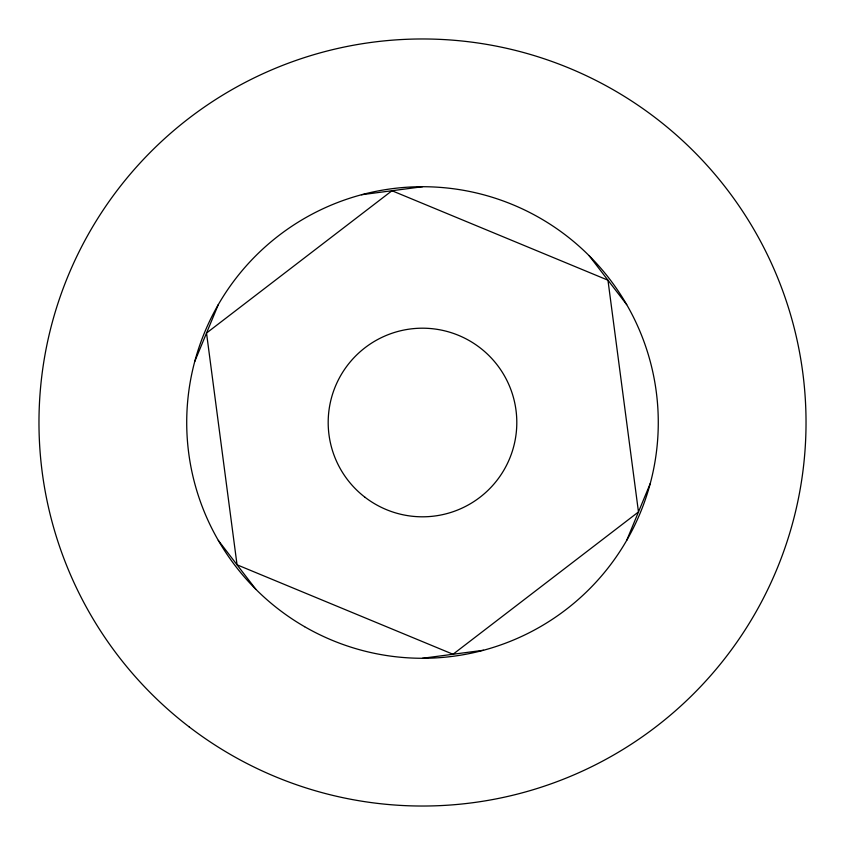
<?xml version="1.0" encoding="UTF-8"?>
<svg xmlns="http://www.w3.org/2000/svg" width="845" height="845" viewBox="0 0 845 845"><rect width="100%" height="100%" fill="white"/><g stroke="black" fill="none" stroke-linecap="round" stroke-linejoin="round"><path stroke-width="1.27" d="M194.751 361.48L218.306 304.612M626.694 540.388L650.249 483.52M361.48 194.751L422.5 186.724M422.5 658.276L483.52 650.249M589.218 255.781L626.694 304.612M218.306 540.388L255.781 589.218M391.985 190.738L206.529 333.046L237.044 564.809L453.015 654.262L638.471 511.954L607.956 280.191L391.985 190.738M304.612 626.694A235.776 235.776 0 0 0 658.276 422.5A235.776 235.776 0 0 0 304.612 218.306A235.776 235.776 0 0 0 304.612 626.694M365.082 497.325A94.313 94.313 0 0 0 515.999 434.805A94.313 94.313 0 0 0 386.408 335.37A94.313 94.313 0 0 0 365.082 497.325M189.016 726.774A383.535 383.535 0 0 0 802.75 472.556A383.535 383.535 0 0 0 275.734 68.16A383.535 383.535 0 0 0 189.016 726.774"/></g></svg>
